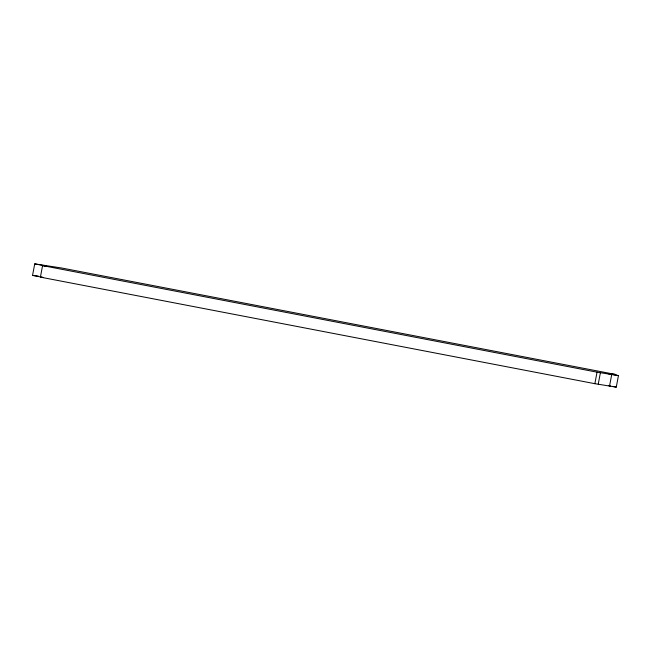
<?xml version="1.0" encoding="UTF-8"?>
<svg xmlns="http://www.w3.org/2000/svg" width="651" height="651" viewBox="0 0 651 651"><rect width="100%" height="100%" fill="white"/><g stroke="black" fill="none" stroke-linecap="round" stroke-linejoin="round"><path stroke-width="0.98" d="M42.852 277.375L32.55 275.397L34.731 263.875L61.438 267.968L615.903 374.528L607.212 373.446L618.45 375.603L616.269 387.125L594.859 383.691L40.395 277.131L42.575 265.608L45.969 266.031L34.731 263.875M594.859 383.691L597.04 372.169L618.45 375.603M598.253 384.114L600.425 372.592M609.491 386.279L611.671 374.756M32.55 275.397L38.36 276.122M40.395 277.131L42.942 277.448M42.575 265.608L597.04 372.169M608.783 385.685L610.654 386.043M612.526 386.401L616.269 387.125"/></g></svg>
